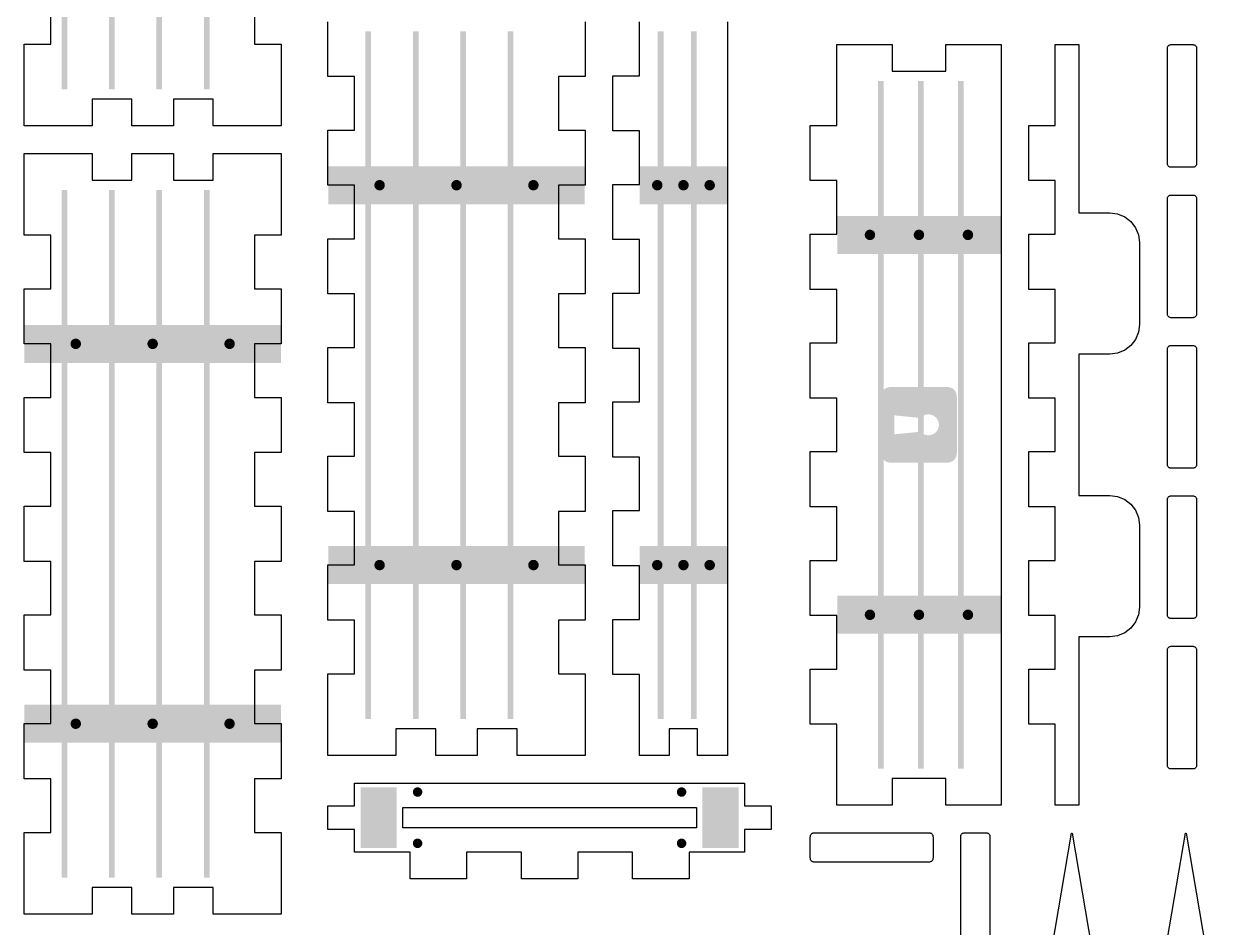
# Model space of a CAD drawing. Header units: millimetres. Extents: x 6 to 299, y 6 to 451.
# Drawn here: x 172 to 298.8, y 60 to 155.2 of the extents above; entities that cross this region are included whole.
import ezdxf

# ---------------------------------------------------------------- set-up
doc = ezdxf.new("R2010")
doc.units = ezdxf.units.MM
doc.layers.add('CUT', color=1, linetype='Continuous')
doc.layers.add('RASTER', color=7, linetype='Continuous')

msp = doc.modelspace()

# ---------------------------------------------------------------- hatches: boundary and pattern name
at = {"layer": 'RASTER'}
for points in [[(176.5, 220.7), (176.5, 148.3), (175.9, 148.3), (175.9, 220.7)], [(181.5, 220.7), (181.5, 148.3), (180.9, 148.3), (180.9, 220.7)], [(186.5, 220.7), (186.5, 148.3), (185.9, 148.3), (185.9, 220.7)], [(191.5, 220.7), (191.5, 148.3), (190.9, 148.3), (190.9, 220.7)], [(208.5, 154.405), (208.5, 82.005), (207.9, 82.005), (207.9, 154.405)], [(213.5, 154.405), (213.5, 82.005), (212.9, 82.005), (212.9, 154.405)], [(218.5, 154.405), (218.5, 82.005), (217.9, 82.005), (217.9, 154.405)], [(223.5, 154.405), (223.5, 82.005), (222.9, 82.005), (222.9, 154.405)], [(239.3, 154.405), (239.3, 82.005), (238.7, 82.005), (238.7, 154.405)], [(242.8, 154.405), (242.8, 82.005), (242.2, 82.005), (242.2, 154.405)], [(262.5, 149.172), (262.5, 76.772), (261.9, 76.772), (261.9, 149.172)], [(266.7, 149.172), (266.7, 76.772), (266.1, 76.772), (266.1, 149.172)], [(270.9, 149.172), (270.9, 76.772), (270.3, 76.772), (270.3, 149.172)], [(231, 140.205), (231, 136.205), (204, 136.205), (204, 140.205)], [(246, 140.205), (246, 136.205), (236.8, 136.205), (236.8, 140.205)], [(209.95, 138.205), (209.945, 138.133), (209.931, 138.063), (209.908, 137.994), (209.876, 137.93), (209.836, 137.87), (209.789, 137.816), (209.735, 137.769), (209.675, 137.729), (209.61, 137.697), (209.542, 137.674), (209.472, 137.66), (209.4, 137.655), (209.328, 137.66), (209.258, 137.674), (209.189, 137.697), (209.125, 137.729), (209.065, 137.769), (209.011, 137.816), (208.964, 137.87), (208.924, 137.93), (208.892, 137.994), (208.869, 138.063), (208.855, 138.133), (208.85, 138.205), (208.855, 138.277), (208.869, 138.347), (208.892, 138.415), (208.924, 138.48), (208.964, 138.54), (209.011, 138.594), (209.065, 138.641), (209.125, 138.681), (209.189, 138.713), (209.258, 138.736), (209.328, 138.75), (209.4, 138.755), (209.472, 138.75), (209.542, 138.736), (209.61, 138.713), (209.675, 138.681), (209.735, 138.641), (209.789, 138.594), (209.836, 138.54), (209.876, 138.48), (209.908, 138.415), (209.931, 138.347), (209.945, 138.277)], [(218.05, 138.205), (218.045, 138.133), (218.031, 138.063), (218.008, 137.994), (217.976, 137.93), (217.936, 137.87), (217.889, 137.816), (217.835, 137.769), (217.775, 137.729), (217.71, 137.697), (217.642, 137.674), (217.572, 137.66), (217.5, 137.655), (217.428, 137.66), (217.358, 137.674), (217.289, 137.697), (217.225, 137.729), (217.165, 137.769), (217.111, 137.816), (217.064, 137.87), (217.024, 137.93), (216.992, 137.994), (216.969, 138.063), (216.955, 138.133), (216.95, 138.205), (216.955, 138.277), (216.969, 138.347), (216.992, 138.415), (217.024, 138.48), (217.064, 138.54), (217.111, 138.594), (217.165, 138.641), (217.225, 138.681), (217.289, 138.713), (217.358, 138.736), (217.428, 138.75), (217.5, 138.755), (217.572, 138.75), (217.642, 138.736), (217.71, 138.713), (217.775, 138.681), (217.835, 138.641), (217.889, 138.594), (217.936, 138.54), (217.976, 138.48), (218.008, 138.415), (218.031, 138.347), (218.045, 138.277)], [(226.15, 138.205), (226.145, 138.133), (226.131, 138.063), (226.108, 137.994), (226.076, 137.93), (226.036, 137.87), (225.989, 137.816), (225.935, 137.769), (225.875, 137.729), (225.81, 137.697), (225.742, 137.674), (225.672, 137.66), (225.6, 137.655), (225.528, 137.66), (225.458, 137.674), (225.389, 137.697), (225.325, 137.729), (225.265, 137.769), (225.211, 137.816), (225.164, 137.87), (225.124, 137.93), (225.092, 137.994), (225.069, 138.063), (225.055, 138.133), (225.05, 138.205), (225.055, 138.277), (225.069, 138.347), (225.092, 138.415), (225.124, 138.48), (225.164, 138.54), (225.211, 138.594), (225.265, 138.641), (225.325, 138.681), (225.389, 138.713), (225.458, 138.736), (225.528, 138.75), (225.6, 138.755), (225.672, 138.75), (225.742, 138.736), (225.81, 138.713), (225.875, 138.681), (225.935, 138.641), (225.989, 138.594), (226.036, 138.54), (226.076, 138.48), (226.108, 138.415), (226.131, 138.347), (226.145, 138.277)], [(239.19, 138.205), (239.185, 138.133), (239.171, 138.063), (239.148, 137.994), (239.116, 137.93), (239.076, 137.87), (239.029, 137.816), (238.975, 137.769), (238.915, 137.729), (238.85, 137.697), (238.782, 137.674), (238.712, 137.66), (238.64, 137.655), (238.568, 137.66), (238.498, 137.674), (238.429, 137.697), (238.365, 137.729), (238.305, 137.769), (238.251, 137.816), (238.204, 137.87), (238.164, 137.93), (238.132, 137.994), (238.109, 138.063), (238.095, 138.133), (238.09, 138.205), (238.095, 138.277), (238.109, 138.347), (238.132, 138.415), (238.164, 138.48), (238.204, 138.54), (238.251, 138.594), (238.305, 138.641), (238.365, 138.681), (238.429, 138.713), (238.498, 138.736), (238.568, 138.75), (238.64, 138.755), (238.712, 138.75), (238.782, 138.736), (238.85, 138.713), (238.915, 138.681), (238.975, 138.641), (239.029, 138.594), (239.076, 138.54), (239.116, 138.48), (239.148, 138.415), (239.171, 138.347), (239.185, 138.277)], [(241.95, 138.205), (241.945, 138.133), (241.931, 138.063), (241.908, 137.994), (241.876, 137.93), (241.836, 137.87), (241.789, 137.816), (241.735, 137.769), (241.675, 137.729), (241.61, 137.697), (241.542, 137.674), (241.472, 137.66), (241.4, 137.655), (241.328, 137.66), (241.258, 137.674), (241.189, 137.697), (241.125, 137.729), (241.065, 137.769), (241.011, 137.816), (240.964, 137.87), (240.924, 137.93), (240.892, 137.994), (240.869, 138.063), (240.855, 138.133), (240.85, 138.205), (240.855, 138.277), (240.869, 138.347), (240.892, 138.415), (240.924, 138.48), (240.964, 138.54), (241.011, 138.594), (241.065, 138.641), (241.125, 138.681), (241.189, 138.713), (241.258, 138.736), (241.328, 138.75), (241.4, 138.755), (241.472, 138.75), (241.542, 138.736), (241.61, 138.713), (241.675, 138.681), (241.735, 138.641), (241.789, 138.594), (241.836, 138.54), (241.876, 138.48), (241.908, 138.415), (241.931, 138.347), (241.945, 138.277)], [(244.71, 138.205), (244.705, 138.133), (244.691, 138.063), (244.668, 137.994), (244.636, 137.93), (244.596, 137.87), (244.549, 137.816), (244.495, 137.769), (244.435, 137.729), (244.37, 137.697), (244.302, 137.674), (244.232, 137.66), (244.16, 137.655), (244.088, 137.66), (244.018, 137.674), (243.949, 137.697), (243.885, 137.729), (243.825, 137.769), (243.771, 137.816), (243.724, 137.87), (243.684, 137.93), (243.652, 137.994), (243.629, 138.063), (243.615, 138.133), (243.61, 138.205), (243.615, 138.277), (243.629, 138.347), (243.652, 138.415), (243.684, 138.48), (243.724, 138.54), (243.771, 138.594), (243.825, 138.641), (243.885, 138.681), (243.949, 138.713), (244.018, 138.736), (244.088, 138.75), (244.16, 138.755), (244.232, 138.75), (244.302, 138.736), (244.37, 138.713), (244.435, 138.681), (244.495, 138.641), (244.549, 138.594), (244.596, 138.54), (244.636, 138.48), (244.668, 138.415), (244.691, 138.347), (244.705, 138.277)], [(176.5, 137.7), (176.5, 65.3), (175.9, 65.3), (175.9, 137.7)], [(181.5, 137.7), (181.5, 65.3), (180.9, 65.3), (180.9, 137.7)], [(186.5, 137.7), (186.5, 65.3), (185.9, 65.3), (185.9, 137.7)], [(191.5, 137.7), (191.5, 65.3), (190.9, 65.3), (190.9, 137.7)], [(274.8, 134.972), (274.8, 130.972), (257.6, 130.972), (257.6, 134.972)], [(261.59, 132.972), (261.585, 132.9), (261.571, 132.829), (261.548, 132.761), (261.516, 132.697), (261.476, 132.637), (261.429, 132.583), (261.375, 132.535), (261.315, 132.495), (261.25, 132.464), (261.182, 132.44), (261.112, 132.426), (261.04, 132.422), (260.968, 132.426), (260.898, 132.44), (260.83, 132.464), (260.765, 132.495), (260.705, 132.535), (260.651, 132.583), (260.604, 132.637), (260.564, 132.697), (260.532, 132.761), (260.509, 132.829), (260.495, 132.9), (260.49, 132.972), (260.495, 133.044), (260.509, 133.114), (260.532, 133.182), (260.564, 133.247), (260.604, 133.307), (260.651, 133.361), (260.705, 133.408), (260.765, 133.448), (260.83, 133.48), (260.898, 133.503), (260.968, 133.517), (261.04, 133.522), (261.112, 133.517), (261.182, 133.503), (261.25, 133.48), (261.315, 133.448), (261.375, 133.408), (261.429, 133.361), (261.476, 133.307), (261.516, 133.247), (261.548, 133.182), (261.571, 133.114), (261.585, 133.044)], [(266.75, 132.972), (266.745, 132.9), (266.731, 132.829), (266.708, 132.761), (266.676, 132.697), (266.636, 132.637), (266.589, 132.583), (266.535, 132.535), (266.475, 132.495), (266.41, 132.464), (266.342, 132.44), (266.272, 132.426), (266.2, 132.422), (266.128, 132.426), (266.058, 132.44), (265.99, 132.464), (265.925, 132.495), (265.865, 132.535), (265.811, 132.583), (265.764, 132.637), (265.724, 132.697), (265.692, 132.761), (265.669, 132.829), (265.655, 132.9), (265.65, 132.972), (265.655, 133.044), (265.669, 133.114), (265.692, 133.182), (265.724, 133.247), (265.764, 133.307), (265.811, 133.361), (265.865, 133.408), (265.925, 133.448), (265.99, 133.48), (266.058, 133.503), (266.128, 133.517), (266.2, 133.522), (266.272, 133.517), (266.342, 133.503), (266.41, 133.48), (266.475, 133.448), (266.535, 133.408), (266.589, 133.361), (266.636, 133.307), (266.676, 133.247), (266.708, 133.182), (266.731, 133.114), (266.745, 133.044)], [(271.91, 132.972), (271.905, 132.9), (271.891, 132.829), (271.868, 132.761), (271.836, 132.697), (271.796, 132.637), (271.749, 132.583), (271.695, 132.535), (271.635, 132.495), (271.57, 132.464), (271.502, 132.44), (271.432, 132.426), (271.36, 132.422), (271.288, 132.426), (271.218, 132.44), (271.15, 132.464), (271.085, 132.495), (271.025, 132.535), (270.971, 132.583), (270.924, 132.637), (270.884, 132.697), (270.852, 132.761), (270.829, 132.829), (270.815, 132.9), (270.81, 132.972), (270.815, 133.044), (270.829, 133.114), (270.852, 133.182), (270.884, 133.247), (270.924, 133.307), (270.971, 133.361), (271.025, 133.408), (271.085, 133.448), (271.15, 133.48), (271.218, 133.503), (271.288, 133.517), (271.36, 133.522), (271.432, 133.517), (271.502, 133.503), (271.57, 133.48), (271.635, 133.448), (271.695, 133.408), (271.749, 133.361), (271.796, 133.307), (271.836, 133.247), (271.868, 133.182), (271.891, 133.114), (271.905, 133.044)], [(199, 123.5), (199, 119.5), (172, 119.5), (172, 123.5)], [(177.95, 121.5), (177.945, 121.428), (177.931, 121.358), (177.908, 121.29), (177.876, 121.225), (177.836, 121.165), (177.789, 121.111), (177.735, 121.064), (177.675, 121.024), (177.61, 120.992), (177.542, 120.969), (177.472, 120.955), (177.4, 120.95), (177.328, 120.955), (177.258, 120.969), (177.19, 120.992), (177.125, 121.024), (177.065, 121.064), (177.011, 121.111), (176.964, 121.165), (176.924, 121.225), (176.892, 121.29), (176.869, 121.358), (176.855, 121.428), (176.85, 121.5), (176.855, 121.572), (176.869, 121.642), (176.892, 121.71), (176.924, 121.775), (176.964, 121.835), (177.011, 121.889), (177.065, 121.936), (177.125, 121.976), (177.19, 122.008), (177.258, 122.031), (177.328, 122.045), (177.4, 122.05), (177.472, 122.045), (177.542, 122.031), (177.61, 122.008), (177.675, 121.976), (177.735, 121.936), (177.789, 121.889), (177.836, 121.835), (177.876, 121.775), (177.908, 121.71), (177.931, 121.642), (177.945, 121.572)], [(186.05, 121.5), (186.045, 121.428), (186.031, 121.358), (186.008, 121.29), (185.976, 121.225), (185.936, 121.165), (185.889, 121.111), (185.835, 121.064), (185.775, 121.024), (185.71, 120.992), (185.642, 120.969), (185.572, 120.955), (185.5, 120.95), (185.428, 120.955), (185.358, 120.969), (185.29, 120.992), (185.225, 121.024), (185.165, 121.064), (185.111, 121.111), (185.064, 121.165), (185.024, 121.225), (184.992, 121.29), (184.969, 121.358), (184.955, 121.428), (184.95, 121.5), (184.955, 121.572), (184.969, 121.642), (184.992, 121.71), (185.024, 121.775), (185.064, 121.835), (185.111, 121.889), (185.165, 121.936), (185.225, 121.976), (185.29, 122.008), (185.358, 122.031), (185.428, 122.045), (185.5, 122.05), (185.572, 122.045), (185.642, 122.031), (185.71, 122.008), (185.775, 121.976), (185.835, 121.936), (185.889, 121.889), (185.936, 121.835), (185.976, 121.775), (186.008, 121.71), (186.031, 121.642), (186.045, 121.572)], [(194.15, 121.5), (194.145, 121.428), (194.131, 121.358), (194.108, 121.29), (194.076, 121.225), (194.036, 121.165), (193.989, 121.111), (193.935, 121.064), (193.875, 121.024), (193.81, 120.992), (193.742, 120.969), (193.672, 120.955), (193.6, 120.95), (193.528, 120.955), (193.458, 120.969), (193.39, 120.992), (193.325, 121.024), (193.265, 121.064), (193.211, 121.111), (193.164, 121.165), (193.124, 121.225), (193.092, 121.29), (193.069, 121.358), (193.055, 121.428), (193.05, 121.5), (193.055, 121.572), (193.069, 121.642), (193.092, 121.71), (193.124, 121.775), (193.164, 121.835), (193.211, 121.889), (193.265, 121.936), (193.325, 121.976), (193.39, 122.008), (193.458, 122.031), (193.528, 122.045), (193.6, 122.05), (193.672, 122.045), (193.742, 122.031), (193.81, 122.008), (193.875, 121.976), (193.935, 121.936), (193.989, 121.889), (194.036, 121.835), (194.076, 121.775), (194.108, 121.71), (194.131, 121.642), (194.145, 121.572)], [(231, 100.205), (231, 96.205), (204, 96.205), (204, 100.205)], [(246, 100.205), (246, 96.205), (236.8, 96.205), (236.8, 100.205)], [(209.95, 98.205), (209.945, 98.133), (209.931, 98.063), (209.908, 97.994), (209.876, 97.93), (209.836, 97.87), (209.789, 97.816), (209.735, 97.769), (209.675, 97.729), (209.61, 97.697), (209.542, 97.674), (209.472, 97.66), (209.4, 97.655), (209.328, 97.66), (209.258, 97.674), (209.189, 97.697), (209.125, 97.729), (209.065, 97.769), (209.011, 97.816), (208.964, 97.87), (208.924, 97.93), (208.892, 97.994), (208.869, 98.063), (208.855, 98.133), (208.85, 98.205), (208.855, 98.277), (208.869, 98.347), (208.892, 98.415), (208.924, 98.48), (208.964, 98.54), (209.011, 98.594), (209.065, 98.641), (209.125, 98.681), (209.189, 98.713), (209.258, 98.736), (209.328, 98.75), (209.4, 98.755), (209.472, 98.75), (209.542, 98.736), (209.61, 98.713), (209.675, 98.681), (209.735, 98.641), (209.789, 98.594), (209.836, 98.54), (209.876, 98.48), (209.908, 98.415), (209.931, 98.347), (209.945, 98.277)], [(218.05, 98.205), (218.045, 98.133), (218.031, 98.063), (218.008, 97.994), (217.976, 97.93), (217.936, 97.87), (217.889, 97.816), (217.835, 97.769), (217.775, 97.729), (217.71, 97.697), (217.642, 97.674), (217.572, 97.66), (217.5, 97.655), (217.428, 97.66), (217.358, 97.674), (217.289, 97.697), (217.225, 97.729), (217.165, 97.769), (217.111, 97.816), (217.064, 97.87), (217.024, 97.93), (216.992, 97.994), (216.969, 98.063), (216.955, 98.133), (216.95, 98.205), (216.955, 98.277), (216.969, 98.347), (216.992, 98.415), (217.024, 98.48), (217.064, 98.54), (217.111, 98.594), (217.165, 98.641), (217.225, 98.681), (217.289, 98.713), (217.358, 98.736), (217.428, 98.75), (217.5, 98.755), (217.572, 98.75), (217.642, 98.736), (217.71, 98.713), (217.775, 98.681), (217.835, 98.641), (217.889, 98.594), (217.936, 98.54), (217.976, 98.48), (218.008, 98.415), (218.031, 98.347), (218.045, 98.277)], [(226.15, 98.205), (226.145, 98.133), (226.131, 98.063), (226.108, 97.994), (226.076, 97.93), (226.036, 97.87), (225.989, 97.816), (225.935, 97.769), (225.875, 97.729), (225.81, 97.697), (225.742, 97.674), (225.672, 97.66), (225.6, 97.655), (225.528, 97.66), (225.458, 97.674), (225.389, 97.697), (225.325, 97.729), (225.265, 97.769), (225.211, 97.816), (225.164, 97.87), (225.124, 97.93), (225.092, 97.994), (225.069, 98.063), (225.055, 98.133), (225.05, 98.205), (225.055, 98.277), (225.069, 98.347), (225.092, 98.415), (225.124, 98.48), (225.164, 98.54), (225.211, 98.594), (225.265, 98.641), (225.325, 98.681), (225.389, 98.713), (225.458, 98.736), (225.528, 98.75), (225.6, 98.755), (225.672, 98.75), (225.742, 98.736), (225.81, 98.713), (225.875, 98.681), (225.935, 98.641), (225.989, 98.594), (226.036, 98.54), (226.076, 98.48), (226.108, 98.415), (226.131, 98.347), (226.145, 98.277)], [(239.19, 98.205), (239.185, 98.133), (239.171, 98.063), (239.148, 97.994), (239.116, 97.93), (239.076, 97.87), (239.029, 97.816), (238.975, 97.769), (238.915, 97.729), (238.85, 97.697), (238.782, 97.674), (238.712, 97.66), (238.64, 97.655), (238.568, 97.66), (238.498, 97.674), (238.429, 97.697), (238.365, 97.729), (238.305, 97.769), (238.251, 97.816), (238.204, 97.87), (238.164, 97.93), (238.132, 97.994), (238.109, 98.063), (238.095, 98.133), (238.09, 98.205), (238.095, 98.277), (238.109, 98.347), (238.132, 98.415), (238.164, 98.48), (238.204, 98.54), (238.251, 98.594), (238.305, 98.641), (238.365, 98.681), (238.429, 98.713), (238.498, 98.736), (238.568, 98.75), (238.64, 98.755), (238.712, 98.75), (238.782, 98.736), (238.85, 98.713), (238.915, 98.681), (238.975, 98.641), (239.029, 98.594), (239.076, 98.54), (239.116, 98.48), (239.148, 98.415), (239.171, 98.347), (239.185, 98.277)], [(241.95, 98.205), (241.945, 98.133), (241.931, 98.063), (241.908, 97.994), (241.876, 97.93), (241.836, 97.87), (241.789, 97.816), (241.735, 97.769), (241.675, 97.729), (241.61, 97.697), (241.542, 97.674), (241.472, 97.66), (241.4, 97.655), (241.328, 97.66), (241.258, 97.674), (241.189, 97.697), (241.125, 97.729), (241.065, 97.769), (241.011, 97.816), (240.964, 97.87), (240.924, 97.93), (240.892, 97.994), (240.869, 98.063), (240.855, 98.133), (240.85, 98.205), (240.855, 98.277), (240.869, 98.347), (240.892, 98.415), (240.924, 98.48), (240.964, 98.54), (241.011, 98.594), (241.065, 98.641), (241.125, 98.681), (241.189, 98.713), (241.258, 98.736), (241.328, 98.75), (241.4, 98.755), (241.472, 98.75), (241.542, 98.736), (241.61, 98.713), (241.675, 98.681), (241.735, 98.641), (241.789, 98.594), (241.836, 98.54), (241.876, 98.48), (241.908, 98.415), (241.931, 98.347), (241.945, 98.277)], [(244.71, 98.205), (244.705, 98.133), (244.691, 98.063), (244.668, 97.994), (244.636, 97.93), (244.596, 97.87), (244.549, 97.816), (244.495, 97.769), (244.435, 97.729), (244.37, 97.697), (244.302, 97.674), (244.232, 97.66), (244.16, 97.655), (244.088, 97.66), (244.018, 97.674), (243.949, 97.697), (243.885, 97.729), (243.825, 97.769), (243.771, 97.816), (243.724, 97.87), (243.684, 97.93), (243.652, 97.994), (243.629, 98.063), (243.615, 98.133), (243.61, 98.205), (243.615, 98.277), (243.629, 98.347), (243.652, 98.415), (243.684, 98.48), (243.724, 98.54), (243.771, 98.594), (243.825, 98.641), (243.885, 98.681), (243.949, 98.713), (244.018, 98.736), (244.088, 98.75), (244.16, 98.755), (244.232, 98.75), (244.302, 98.736), (244.37, 98.713), (244.435, 98.681), (244.495, 98.641), (244.549, 98.594), (244.596, 98.54), (244.636, 98.48), (244.668, 98.415), (244.691, 98.347), (244.705, 98.277)], [(274.8, 94.972), (274.8, 90.972), (257.6, 90.972), (257.6, 94.972)], [(261.59, 92.972), (261.585, 92.9), (261.571, 92.829), (261.548, 92.761), (261.516, 92.697), (261.476, 92.637), (261.429, 92.583), (261.375, 92.535), (261.315, 92.495), (261.25, 92.464), (261.182, 92.44), (261.112, 92.426), (261.04, 92.422), (260.968, 92.426), (260.898, 92.44), (260.83, 92.464), (260.765, 92.495), (260.705, 92.535), (260.651, 92.583), (260.604, 92.637), (260.564, 92.697), (260.532, 92.761), (260.509, 92.829), (260.495, 92.9), (260.49, 92.972), (260.495, 93.044), (260.509, 93.114), (260.532, 93.182), (260.564, 93.247), (260.604, 93.307), (260.651, 93.361), (260.705, 93.408), (260.765, 93.448), (260.83, 93.48), (260.898, 93.503), (260.968, 93.517), (261.04, 93.522), (261.112, 93.517), (261.182, 93.503), (261.25, 93.48), (261.315, 93.448), (261.375, 93.408), (261.429, 93.361), (261.476, 93.307), (261.516, 93.247), (261.548, 93.182), (261.571, 93.114), (261.585, 93.044)], [(266.75, 92.972), (266.745, 92.9), (266.731, 92.829), (266.708, 92.761), (266.676, 92.697), (266.636, 92.637), (266.589, 92.583), (266.535, 92.535), (266.475, 92.495), (266.41, 92.464), (266.342, 92.44), (266.272, 92.426), (266.2, 92.422), (266.128, 92.426), (266.058, 92.44), (265.99, 92.464), (265.925, 92.495), (265.865, 92.535), (265.811, 92.583), (265.764, 92.637), (265.724, 92.697), (265.692, 92.761), (265.669, 92.829), (265.655, 92.9), (265.65, 92.972), (265.655, 93.044), (265.669, 93.114), (265.692, 93.182), (265.724, 93.247), (265.764, 93.307), (265.811, 93.361), (265.865, 93.408), (265.925, 93.448), (265.99, 93.48), (266.058, 93.503), (266.128, 93.517), (266.2, 93.522), (266.272, 93.517), (266.342, 93.503), (266.41, 93.48), (266.475, 93.448), (266.535, 93.408), (266.589, 93.361), (266.636, 93.307), (266.676, 93.247), (266.708, 93.182), (266.731, 93.114), (266.745, 93.044)], [(271.91, 92.972), (271.905, 92.9), (271.891, 92.829), (271.868, 92.761), (271.836, 92.697), (271.796, 92.637), (271.749, 92.583), (271.695, 92.535), (271.635, 92.495), (271.57, 92.464), (271.502, 92.44), (271.432, 92.426), (271.36, 92.422), (271.288, 92.426), (271.218, 92.44), (271.15, 92.464), (271.085, 92.495), (271.025, 92.535), (270.971, 92.583), (270.924, 92.637), (270.884, 92.697), (270.852, 92.761), (270.829, 92.829), (270.815, 92.9), (270.81, 92.972), (270.815, 93.044), (270.829, 93.114), (270.852, 93.182), (270.884, 93.247), (270.924, 93.307), (270.971, 93.361), (271.025, 93.408), (271.085, 93.448), (271.15, 93.48), (271.218, 93.503), (271.288, 93.517), (271.36, 93.522), (271.432, 93.517), (271.502, 93.503), (271.57, 93.48), (271.635, 93.448), (271.695, 93.408), (271.749, 93.361), (271.796, 93.307), (271.836, 93.247), (271.868, 93.182), (271.891, 93.114), (271.905, 93.044)], [(199, 83.5), (199, 79.5), (172, 79.5), (172, 83.5)], [(177.95, 81.5), (177.945, 81.428), (177.931, 81.358), (177.908, 81.29), (177.876, 81.225), (177.836, 81.165), (177.789, 81.111), (177.735, 81.064), (177.675, 81.024), (177.61, 80.992), (177.542, 80.969), (177.472, 80.955), (177.4, 80.95), (177.328, 80.955), (177.258, 80.969), (177.19, 80.992), (177.125, 81.024), (177.065, 81.064), (177.011, 81.111), (176.964, 81.165), (176.924, 81.225), (176.892, 81.29), (176.869, 81.358), (176.855, 81.428), (176.85, 81.5), (176.855, 81.572), (176.869, 81.642), (176.892, 81.71), (176.924, 81.775), (176.964, 81.835), (177.011, 81.889), (177.065, 81.936), (177.125, 81.976), (177.19, 82.008), (177.258, 82.031), (177.328, 82.045), (177.4, 82.05), (177.472, 82.045), (177.542, 82.031), (177.61, 82.008), (177.675, 81.976), (177.735, 81.936), (177.789, 81.889), (177.836, 81.835), (177.876, 81.775), (177.908, 81.71), (177.931, 81.642), (177.945, 81.572)], [(186.05, 81.5), (186.045, 81.428), (186.031, 81.358), (186.008, 81.29), (185.976, 81.225), (185.936, 81.165), (185.889, 81.111), (185.835, 81.064), (185.775, 81.024), (185.71, 80.992), (185.642, 80.969), (185.572, 80.955), (185.5, 80.95), (185.428, 80.955), (185.358, 80.969), (185.29, 80.992), (185.225, 81.024), (185.165, 81.064), (185.111, 81.111), (185.064, 81.165), (185.024, 81.225), (184.992, 81.29), (184.969, 81.358), (184.955, 81.428), (184.95, 81.5), (184.955, 81.572), (184.969, 81.642), (184.992, 81.71), (185.024, 81.775), (185.064, 81.835), (185.111, 81.889), (185.165, 81.936), (185.225, 81.976), (185.29, 82.008), (185.358, 82.031), (185.428, 82.045), (185.5, 82.05), (185.572, 82.045), (185.642, 82.031), (185.71, 82.008), (185.775, 81.976), (185.835, 81.936), (185.889, 81.889), (185.936, 81.835), (185.976, 81.775), (186.008, 81.71), (186.031, 81.642), (186.045, 81.572)], [(194.15, 81.5), (194.145, 81.428), (194.131, 81.358), (194.108, 81.29), (194.076, 81.225), (194.036, 81.165), (193.989, 81.111), (193.935, 81.064), (193.875, 81.024), (193.81, 80.992), (193.742, 80.969), (193.672, 80.955), (193.6, 80.95), (193.528, 80.955), (193.458, 80.969), (193.39, 80.992), (193.325, 81.024), (193.265, 81.064), (193.211, 81.111), (193.164, 81.165), (193.124, 81.225), (193.092, 81.29), (193.069, 81.358), (193.055, 81.428), (193.05, 81.5), (193.055, 81.572), (193.069, 81.642), (193.092, 81.71), (193.124, 81.775), (193.164, 81.835), (193.211, 81.889), (193.265, 81.936), (193.325, 81.976), (193.39, 82.008), (193.458, 82.031), (193.528, 82.045), (193.6, 82.05), (193.672, 82.045), (193.742, 82.031), (193.81, 82.008), (193.875, 81.976), (193.935, 81.936), (193.989, 81.889), (194.036, 81.835), (194.076, 81.775), (194.108, 81.71), (194.131, 81.642), (194.145, 81.572)], [(207.4, 74.805), (211.2, 74.805), (211.2, 68.405), (207.4, 68.405)], [(213.9, 74.305), (213.896, 74.24), (213.883, 74.176), (213.862, 74.114), (213.833, 74.055), (213.797, 74.001), (213.753, 73.951), (213.704, 73.908), (213.65, 73.872), (213.591, 73.843), (213.529, 73.822), (213.465, 73.809), (213.4, 73.805), (213.335, 73.809), (213.27, 73.822), (213.209, 73.843), (213.15, 73.872), (213.095, 73.908), (213.046, 73.951), (213.003, 74.001), (212.967, 74.055), (212.938, 74.114), (212.917, 74.176), (212.904, 74.24), (212.9, 74.305), (212.904, 74.37), (212.917, 74.434), (212.938, 74.496), (212.967, 74.555), (213.003, 74.609), (213.046, 74.659), (213.095, 74.702), (213.15, 74.738), (213.209, 74.767), (213.27, 74.788), (213.335, 74.801), (213.4, 74.805), (213.465, 74.801), (213.529, 74.788), (213.591, 74.767), (213.65, 74.738), (213.704, 74.702), (213.753, 74.659), (213.797, 74.609), (213.833, 74.555), (213.862, 74.496), (213.883, 74.434), (213.896, 74.37)], [(241.701, 74.305), (241.697, 74.24), (241.684, 74.176), (241.663, 74.114), (241.634, 74.055), (241.598, 74.001), (241.554, 73.951), (241.505, 73.908), (241.451, 73.872), (241.392, 73.843), (241.33, 73.822), (241.266, 73.809), (241.201, 73.805), (241.136, 73.809), (241.071, 73.822), (241.01, 73.843), (240.951, 73.872), (240.896, 73.908), (240.847, 73.951), (240.804, 74.001), (240.768, 74.055), (240.739, 74.114), (240.718, 74.176), (240.705, 74.24), (240.701, 74.305), (240.705, 74.37), (240.718, 74.434), (240.739, 74.496), (240.768, 74.555), (240.804, 74.609), (240.847, 74.659), (240.896, 74.702), (240.951, 74.738), (241.01, 74.767), (241.071, 74.788), (241.136, 74.801), (241.201, 74.805), (241.266, 74.801), (241.33, 74.788), (241.392, 74.767), (241.451, 74.738), (241.505, 74.702), (241.554, 74.659), (241.598, 74.609), (241.634, 74.555), (241.663, 74.496), (241.684, 74.434), (241.697, 74.37)], [(243.401, 74.805), (247.201, 74.805), (247.201, 68.405), (243.401, 68.405)], [(213.9, 68.905), (213.896, 68.84), (213.883, 68.776), (213.862, 68.714), (213.833, 68.655), (213.797, 68.601), (213.753, 68.551), (213.704, 68.508), (213.65, 68.472), (213.591, 68.443), (213.529, 68.422), (213.465, 68.409), (213.4, 68.405), (213.335, 68.409), (213.27, 68.422), (213.209, 68.443), (213.15, 68.472), (213.095, 68.508), (213.046, 68.551), (213.003, 68.601), (212.967, 68.655), (212.938, 68.714), (212.917, 68.776), (212.904, 68.84), (212.9, 68.905), (212.904, 68.97), (212.917, 69.034), (212.938, 69.096), (212.967, 69.155), (213.003, 69.209), (213.046, 69.259), (213.095, 69.302), (213.15, 69.338), (213.209, 69.367), (213.27, 69.388), (213.335, 69.401), (213.4, 69.405), (213.465, 69.401), (213.529, 69.388), (213.591, 69.367), (213.65, 69.338), (213.704, 69.302), (213.753, 69.259), (213.797, 69.209), (213.833, 69.155), (213.862, 69.096), (213.883, 69.034), (213.896, 68.97)], [(241.701, 68.905), (241.697, 68.84), (241.684, 68.776), (241.663, 68.714), (241.634, 68.655), (241.598, 68.601), (241.554, 68.551), (241.505, 68.508), (241.451, 68.472), (241.392, 68.443), (241.33, 68.422), (241.266, 68.409), (241.201, 68.405), (241.136, 68.409), (241.071, 68.422), (241.01, 68.443), (240.951, 68.472), (240.896, 68.508), (240.847, 68.551), (240.804, 68.601), (240.768, 68.655), (240.739, 68.714), (240.718, 68.776), (240.705, 68.84), (240.701, 68.905), (240.705, 68.97), (240.718, 69.034), (240.739, 69.096), (240.768, 69.155), (240.804, 69.209), (240.847, 69.259), (240.896, 69.302), (240.951, 69.338), (241.01, 69.367), (241.071, 69.388), (241.136, 69.401), (241.201, 69.405), (241.266, 69.401), (241.33, 69.388), (241.392, 69.367), (241.451, 69.338), (241.505, 69.302), (241.554, 69.259), (241.598, 69.209), (241.634, 69.155), (241.663, 69.096), (241.684, 69.034), (241.697, 68.97)]]:
    msp.add_hatch(color=7, dxfattribs=at).paths.add_polyline_path(points)
h = msp.add_hatch(color=7, dxfattribs=at)
h.paths.add_polyline_path([(269, 116.972), (269.281, 116.953), (269.525, 116.897), (269.731, 116.803), (269.9, 116.672), (270.031, 116.503), (270.125, 116.297), (270.181, 116.053), (270.2, 115.772), (270.2, 110.172), (270.181, 109.89), (270.125, 109.647), (270.031, 109.44), (269.9, 109.272), (269.731, 109.14), (269.525, 109.047), (269.281, 108.99), (269, 108.972), (263.4, 108.972), (263.119, 108.99), (262.875, 109.047), (262.669, 109.14), (262.5, 109.272), (262.369, 109.44), (262.275, 109.647), (262.219, 109.89), (262.2, 110.172), (262.2, 115.772), (262.219, 116.053), (262.275, 116.297), (262.369, 116.503), (262.5, 116.672), (262.669, 116.803), (262.875, 116.897), (263.119, 116.953), (263.4, 116.972)])
h.paths.add_polyline_path([(268.3, 112.972), (268.291, 112.828), (268.263, 112.687), (268.216, 112.551), (268.153, 112.422), (268.073, 112.302), (267.978, 112.194), (267.87, 112.099), (267.75, 112.019), (267.621, 111.955), (267.485, 111.909), (267.344, 111.881), (267.2, 111.872), (267.056, 111.881), (266.915, 111.909), (266.779, 111.955), (266.65, 112.019), (266.53, 112.099), (266.422, 112.194), (266.327, 112.302), (266.247, 112.422), (266.184, 112.551), (266.137, 112.687), (266.109, 112.828), (266.1, 112.972), (266.109, 113.115), (266.137, 113.256), (266.184, 113.393), (266.247, 113.522), (266.327, 113.641), (266.422, 113.75), (266.53, 113.844), (266.65, 113.924), (266.779, 113.988), (266.915, 114.034), (267.056, 114.062), (267.2, 114.072), (267.344, 114.062), (267.485, 114.034), (267.621, 113.988), (267.75, 113.924), (267.87, 113.844), (267.978, 113.75), (268.073, 113.641), (268.153, 113.522), (268.216, 113.393), (268.263, 113.256), (268.291, 113.115)], flags=0)
h.paths.add_polyline_path([(266.6, 113.672), (263.6, 113.972), (263.6, 111.972), (266.6, 112.272), (266.6, 113.672)], flags=0)

# ---------------------------------------------------------------- linework, layer by layer
at = {"layer": 'CUT'}
for points in [[(196.24, 158.706), (196.24, 153.063), (199.04, 153.063), (199.04, 147.3), (199.04, 144.46), (196.2, 144.46), (191.88, 144.46), (191.88, 147.26), (187.68, 147.26), (187.68, 144.46), (183.32, 144.46), (183.32, 147.26), (179.12, 147.26), (179.12, 144.46), (174.8, 144.46), (171.96, 144.46), (171.96, 147.3), (171.96, 153.063), (174.76, 153.063), (174.76, 158.706)], [(231.04, 155.405), (231.04, 149.642), (228.24, 149.642), (228.24, 143.999), (231.04, 143.999), (231.04, 138.196), (228.24, 138.196), (228.24, 132.553), (231.04, 132.553), (231.04, 126.75), (228.24, 126.75), (228.24, 121.106), (231.04, 121.106), (231.04, 115.303), (228.24, 115.303), (228.24, 109.66), (231.04, 109.66), (231.04, 103.857), (228.24, 103.857), (228.24, 98.214), (231.04, 98.214), (231.04, 92.411), (228.24, 92.411), (228.24, 86.768), (231.04, 86.768), (231.04, 81.005), (231.04, 78.165), (228.2, 78.165), (223.88, 78.165), (223.88, 80.965), (219.68, 80.965), (219.68, 78.165), (215.32, 78.165), (215.32, 80.965), (211.12, 80.965), (211.12, 78.165), (206.8, 78.165), (203.96, 78.165), (203.96, 81.005), (203.96, 86.768), (206.76, 86.768), (206.76, 92.411), (203.96, 92.411), (203.96, 98.214), (206.76, 98.214), (206.76, 103.857), (203.96, 103.857), (203.96, 109.66), (206.76, 109.66), (206.76, 115.303), (203.96, 115.303), (203.96, 121.106), (206.76, 121.106), (206.76, 126.75), (203.96, 126.75), (203.96, 132.553), (206.76, 132.553), (206.76, 138.196), (203.96, 138.196), (203.96, 143.999), (206.76, 143.999), (206.76, 149.642), (203.96, 149.642), (203.96, 155.405)], [(246.04, 155.405), (246.04, 81.005), (246.04, 78.165), (242.893, 78.165), (242.893, 80.965), (239.907, 80.965), (239.907, 78.165), (236.76, 78.165), (236.76, 81.005), (236.76, 86.688), (233.96, 86.688), (233.96, 92.491), (236.76, 92.491), (236.76, 98.134), (233.96, 98.134), (233.96, 103.937), (236.76, 103.937), (236.76, 109.58), (233.96, 109.58), (233.96, 115.383), (236.76, 115.383), (236.76, 121.026), (233.96, 121.026), (233.96, 126.83), (236.76, 126.83), (236.76, 132.473), (233.96, 132.473), (233.96, 138.276), (236.76, 138.276), (236.76, 143.919), (233.96, 143.919), (233.96, 149.722), (236.76, 149.722), (236.76, 155.405)], [(270.6, 57.531), (270.6, 69.573), (270.603, 69.639), (270.612, 69.702), (270.627, 69.759), (270.649, 69.812), (270.677, 69.859), (270.712, 69.9), (270.753, 69.935), (270.8, 69.963), (270.852, 69.985), (270.91, 70), (270.972, 70.009), (271.039, 70.012), (273.241, 70.012), (273.308, 70.009), (273.37, 70), (273.428, 69.985), (273.48, 69.963), (273.527, 69.935), (273.568, 69.9), (273.603, 69.859), (273.631, 69.812), (273.653, 69.759), (273.668, 69.702), (273.677, 69.639), (273.68, 69.573), (273.68, 57.531)]]:
    msp.add_lwpolyline(points, dxfattribs=at)
for points in [[(274.84, 150.172), (274.84, 75.772), (274.84, 72.932), (269.027, 72.932), (269.027, 75.732), (263.373, 75.732), (263.373, 72.932), (257.56, 72.932), (257.56, 75.772), (257.56, 81.455), (254.76, 81.455), (254.76, 87.258), (257.56, 87.258), (257.56, 92.901), (254.76, 92.901), (254.76, 98.704), (257.56, 98.704), (257.56, 104.347), (254.76, 104.347), (254.76, 110.15), (257.56, 110.15), (257.56, 115.793), (254.76, 115.793), (254.76, 121.596), (257.56, 121.596), (257.56, 127.239), (254.76, 127.239), (254.76, 133.042), (257.56, 133.042), (257.56, 138.686), (254.76, 138.686), (254.76, 144.489), (257.56, 144.489), (257.56, 150.172), (257.56, 153.012), (263.373, 153.012), (263.373, 150.212), (269.027, 150.212), (269.027, 153.012), (274.84, 153.012)], [(283.04, 153.012), (283.04, 150.172), (283.04, 135.292), (283.04, 135.302), (286.303, 135.302), (287.113, 135.195), (287.87, 134.881), (288.521, 134.382), (289.02, 133.732), (289.333, 132.975), (289.44, 132.164), (289.44, 123.539), (289.333, 122.729), (289.02, 121.972), (288.521, 121.321), (287.87, 120.822), (287.113, 120.508), (286.303, 120.402), (283.04, 120.402), (283.04, 120.412), (283.04, 105.532), (283.04, 105.542), (286.303, 105.542), (287.113, 105.435), (287.87, 105.121), (288.521, 104.622), (289.02, 103.972), (289.333, 103.215), (289.44, 102.404), (289.44, 93.779), (289.333, 92.969), (289.02, 92.212), (288.521, 91.561), (287.87, 91.062), (287.113, 90.748), (286.303, 90.642), (283.04, 90.642), (283.04, 90.652), (283.04, 75.772), (283.04, 72.932), (280.56, 72.932), (280.56, 75.772), (280.56, 81.455), (277.76, 81.455), (277.76, 87.258), (280.56, 87.258), (280.56, 92.901), (277.76, 92.901), (277.76, 98.704), (280.56, 98.704), (280.56, 104.347), (277.76, 104.347), (277.76, 110.15), (280.56, 110.15), (280.56, 115.793), (277.76, 115.793), (277.76, 121.596), (280.56, 121.596), (280.56, 127.239), (277.76, 127.239), (277.76, 133.042), (280.56, 133.042), (280.56, 138.686), (277.76, 138.686), (277.76, 144.489), (280.56, 144.489), (280.56, 150.172), (280.56, 153.012)], [(295.001, 153.012), (295.068, 153.009), (295.13, 153), (295.188, 152.985), (295.24, 152.963), (295.287, 152.935), (295.328, 152.9), (295.363, 152.859), (295.391, 152.812), (295.413, 152.759), (295.428, 152.702), (295.437, 152.639), (295.44, 152.573), (295.44, 140.531), (295.437, 140.464), (295.428, 140.402), (295.413, 140.344), (295.391, 140.292), (295.363, 140.244), (295.328, 140.203), (295.287, 140.169), (295.24, 140.14), (295.188, 140.119), (295.13, 140.104), (295.068, 140.095), (295.001, 140.092), (292.799, 140.092), (292.732, 140.095), (292.67, 140.104), (292.612, 140.119), (292.56, 140.14), (292.513, 140.169), (292.472, 140.203), (292.437, 140.244), (292.409, 140.292), (292.387, 140.344), (292.372, 140.402), (292.363, 140.464), (292.36, 140.531), (292.36, 152.573), (292.363, 152.639), (292.372, 152.702), (292.387, 152.759), (292.409, 152.812), (292.437, 152.859), (292.472, 152.9), (292.513, 152.935), (292.56, 152.963), (292.612, 152.985), (292.67, 153), (292.732, 153.009), (292.799, 153.012)], [(199.04, 141.54), (199.04, 138.7), (199.04, 132.937), (196.24, 132.937), (196.24, 127.294), (199.04, 127.294), (199.04, 121.491), (196.24, 121.491), (196.24, 115.848), (199.04, 115.848), (199.04, 110.045), (196.24, 110.045), (196.24, 104.402), (199.04, 104.402), (199.04, 98.598), (196.24, 98.598), (196.24, 92.955), (199.04, 92.955), (199.04, 87.152), (196.24, 87.152), (196.24, 81.509), (199.04, 81.509), (199.04, 75.706), (196.24, 75.706), (196.24, 70.063), (199.04, 70.063), (199.04, 64.3), (199.04, 61.46), (196.2, 61.46), (191.88, 61.46), (191.88, 64.26), (187.68, 64.26), (187.68, 61.46), (183.32, 61.46), (183.32, 64.26), (179.12, 64.26), (179.12, 61.46), (174.8, 61.46), (171.96, 61.46), (171.96, 64.3), (171.96, 70.063), (174.76, 70.063), (174.76, 75.706), (171.96, 75.706), (171.96, 81.509), (174.76, 81.509), (174.76, 87.152), (171.96, 87.152), (171.96, 92.955), (174.76, 92.955), (174.76, 98.598), (171.96, 98.598), (171.96, 104.402), (174.76, 104.402), (174.76, 110.045), (171.96, 110.045), (171.96, 115.848), (174.76, 115.848), (174.76, 121.491), (171.96, 121.491), (171.96, 127.294), (174.76, 127.294), (174.76, 132.937), (171.96, 132.937), (171.96, 138.7), (171.96, 141.54), (174.8, 141.54), (179.12, 141.54), (179.12, 138.74), (183.32, 138.74), (183.32, 141.54), (187.68, 141.54), (187.68, 138.74), (191.88, 138.74), (191.88, 141.54), (196.2, 141.54)], [(295.001, 137.172), (295.068, 137.169), (295.13, 137.16), (295.188, 137.145), (295.24, 137.123), (295.287, 137.095), (295.328, 137.06), (295.363, 137.019), (295.391, 136.972), (295.413, 136.919), (295.428, 136.862), (295.437, 136.799), (295.44, 136.733), (295.44, 124.691), (295.437, 124.624), (295.428, 124.562), (295.413, 124.504), (295.391, 124.452), (295.363, 124.404), (295.328, 124.363), (295.287, 124.329), (295.24, 124.3), (295.188, 124.279), (295.13, 124.264), (295.068, 124.255), (295.001, 124.252), (292.799, 124.252), (292.732, 124.255), (292.67, 124.264), (292.612, 124.279), (292.56, 124.3), (292.513, 124.329), (292.472, 124.363), (292.437, 124.404), (292.409, 124.452), (292.387, 124.504), (292.372, 124.562), (292.363, 124.624), (292.36, 124.691), (292.36, 136.733), (292.363, 136.799), (292.372, 136.862), (292.387, 136.919), (292.409, 136.972), (292.437, 137.019), (292.472, 137.06), (292.513, 137.095), (292.56, 137.123), (292.612, 137.145), (292.67, 137.16), (292.732, 137.169), (292.799, 137.172)], [(295.001, 121.332), (295.068, 121.329), (295.13, 121.32), (295.188, 121.305), (295.24, 121.283), (295.287, 121.255), (295.328, 121.22), (295.363, 121.179), (295.391, 121.132), (295.413, 121.079), (295.428, 121.022), (295.437, 120.959), (295.44, 120.893), (295.44, 108.851), (295.437, 108.784), (295.428, 108.722), (295.413, 108.664), (295.391, 108.612), (295.363, 108.564), (295.328, 108.523), (295.287, 108.489), (295.24, 108.46), (295.188, 108.439), (295.13, 108.424), (295.068, 108.415), (295.001, 108.412), (292.799, 108.412), (292.732, 108.415), (292.67, 108.424), (292.612, 108.439), (292.56, 108.46), (292.513, 108.489), (292.472, 108.523), (292.437, 108.564), (292.409, 108.612), (292.387, 108.664), (292.372, 108.722), (292.363, 108.784), (292.36, 108.851), (292.36, 120.893), (292.363, 120.959), (292.372, 121.022), (292.387, 121.079), (292.409, 121.132), (292.437, 121.179), (292.472, 121.22), (292.513, 121.255), (292.56, 121.283), (292.612, 121.305), (292.67, 121.32), (292.732, 121.329), (292.799, 121.332)], [(295.001, 105.492), (295.068, 105.489), (295.13, 105.48), (295.188, 105.465), (295.24, 105.443), (295.287, 105.415), (295.328, 105.38), (295.363, 105.339), (295.391, 105.292), (295.413, 105.239), (295.428, 105.182), (295.437, 105.119), (295.44, 105.053), (295.44, 93.011), (295.437, 92.944), (295.428, 92.882), (295.413, 92.824), (295.391, 92.772), (295.363, 92.724), (295.328, 92.683), (295.287, 92.649), (295.24, 92.62), (295.188, 92.599), (295.13, 92.584), (295.068, 92.575), (295.001, 92.572), (292.799, 92.572), (292.732, 92.575), (292.67, 92.584), (292.612, 92.599), (292.56, 92.62), (292.513, 92.649), (292.472, 92.683), (292.437, 92.724), (292.409, 92.772), (292.387, 92.824), (292.372, 92.882), (292.363, 92.944), (292.36, 93.011), (292.36, 105.053), (292.363, 105.119), (292.372, 105.182), (292.387, 105.239), (292.409, 105.292), (292.437, 105.339), (292.472, 105.38), (292.513, 105.415), (292.56, 105.443), (292.612, 105.465), (292.67, 105.48), (292.732, 105.489), (292.799, 105.492)], [(295.001, 89.652), (295.068, 89.649), (295.13, 89.64), (295.188, 89.625), (295.24, 89.603), (295.287, 89.575), (295.328, 89.54), (295.363, 89.499), (295.391, 89.452), (295.413, 89.399), (295.428, 89.342), (295.437, 89.279), (295.44, 89.213), (295.44, 77.171), (295.437, 77.104), (295.428, 77.042), (295.413, 76.984), (295.391, 76.932), (295.363, 76.884), (295.328, 76.843), (295.287, 76.809), (295.24, 76.78), (295.188, 76.759), (295.13, 76.744), (295.068, 76.735), (295.001, 76.732), (292.799, 76.732), (292.732, 76.735), (292.67, 76.744), (292.612, 76.759), (292.56, 76.78), (292.513, 76.809), (292.472, 76.843), (292.437, 76.884), (292.409, 76.932), (292.387, 76.984), (292.372, 77.042), (292.363, 77.104), (292.36, 77.171), (292.36, 89.213), (292.363, 89.279), (292.372, 89.342), (292.387, 89.399), (292.409, 89.452), (292.437, 89.499), (292.472, 89.54), (292.513, 89.575), (292.56, 89.603), (292.612, 89.625), (292.67, 89.64), (292.732, 89.649), (292.799, 89.652)], [(206.76, 75.245), (247.841, 75.245), (247.841, 72.845), (250.641, 72.845), (250.641, 70.365), (247.841, 70.365), (247.841, 67.965), (241.984, 67.965), (241.984, 65.165), (236.046, 65.165), (236.046, 67.965), (230.269, 67.965), (230.269, 65.165), (224.332, 65.165), (224.332, 67.965), (218.554, 67.965), (218.554, 65.165), (212.617, 65.165), (212.617, 67.965), (206.76, 67.965), (206.76, 70.365), (203.96, 70.365), (203.96, 72.845), (206.76, 72.845)], [(211.84, 72.665), (242.761, 72.665), (242.761, 70.545), (211.84, 70.545)], [(254.76, 69.573), (254.763, 69.639), (254.772, 69.702), (254.787, 69.759), (254.809, 69.812), (254.837, 69.859), (254.872, 69.9), (254.913, 69.935), (254.96, 69.963), (255.012, 69.985), (255.07, 70), (255.132, 70.009), (255.199, 70.012), (267.241, 70.012), (267.308, 70.009), (267.37, 70), (267.428, 69.985), (267.48, 69.963), (267.527, 69.935), (267.568, 69.9), (267.603, 69.859), (267.631, 69.812), (267.653, 69.759), (267.668, 69.702), (267.677, 69.639), (267.68, 69.573), (267.68, 67.371), (267.677, 67.304), (267.668, 67.242), (267.653, 67.184), (267.631, 67.132), (267.603, 67.084), (267.568, 67.043), (267.527, 67.009), (267.48, 66.98), (267.428, 66.959), (267.37, 66.944), (267.308, 66.935), (267.241, 66.932), (255.199, 66.932), (255.132, 66.935), (255.07, 66.944), (255.012, 66.959), (254.96, 66.98), (254.913, 67.009), (254.872, 67.043), (254.837, 67.084), (254.809, 67.132), (254.787, 67.184), (254.772, 67.242), (254.763, 67.304), (254.76, 67.371)], [(282.339, 16.965), (282.261, 16.965), (277.759, 43.472), (282.261, 69.978), (282.339, 69.978), (286.841, 43.472)], [(294.339, 16.965), (294.261, 16.965), (289.759, 43.472), (294.261, 69.978), (294.339, 69.978), (298.841, 43.472)]]:
    msp.add_lwpolyline(points, close=True, dxfattribs=at)

doc.saveas('drawing.dxf')
